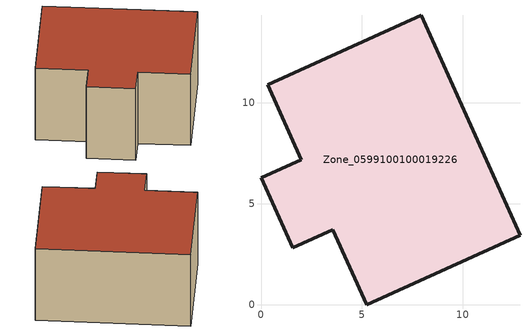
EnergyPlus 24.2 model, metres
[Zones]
Zone_0599100100019226
 floor ground (C_G): 7.93,14.33 12.84,3.43 5.24,0 3.57,3.71 1.56,2.81 0,6.29 2,7.19 0.34,10.9 z0
 wall outside (C_F): 1.56,2.81 3.57,3.71 5.24,0 12.84,3.43 7.93,14.33 0.34,10.9 2,7.19 0,6.29 1.56,2.81 z0:6.66
 roof outside (C_R): 2,7.19 0,6.29 1.56,2.81 3.57,3.71 5.24,0 12.84,3.43 7.93,14.33 0.34,10.9 z6.66
[BUILDING]
Pand.0599100100019226: North Axis=0; Terrain=City; Loads Convergence Tolerance Value=0.04; Temperature Convergence Tolerance Value=0.4; Solar Distribution=FullExterior; Maximum Number of Warmup Days=25; Minimum Number of Warmup Days=1
[Site:Location]
Rotterdam.The.Hague.AP_ZH_NLD Design_Conditions: Latitude=51.96; Longitude=4.45; Time Zone=1; Elevation=-4.5
[SITE:GROUNDTEMPERATURE:BUILDINGSURFACE]
18, 18, 18, 18, 18, 18, 18, 18, 18, 18, 18, 18
[MATERIAL] Thermal Absorptance=0.9; Solar Absorptance=0.7; Visible Absorptance=0.7
Name | Roughness | Thickness | Conductivity | Density | Specific Heat
G.D.2015-2018 | MediumSmooth | 0.15 | 0.0428571 | 540 | 1210
F.D.2015-2018 | Rough | 0.3 | 0.0666667 | 1920 | 840
R.D.2015-2018 | MediumRough | 0.2 | 0.0333333 | 1500 | 1000
[CONSTRUCTION]
C_G: G.D.2015-2018
C_F: F.D.2015-2018
C_R: R.D.2015-2018
[ZONE]
Zone_0599100100019226: Type=1; Multiplier=1; Ceiling Height=Autocalculate; Volume=Autocalculate; Floor Area=autocalculate; Part of Total Floor Area=Yes
[ZONEINFILTRATION:DESIGNFLOWRATE]
Infil_Zone_0599100100019226: Zone or ZoneList or Space or SpaceList=Zone_0599100100019226; Schedule=AlwaysOn; Design Flow Rate Calculation Method=Flow/Area; Flow Rate per Floor Area=0.0021; Constant Term Coefficient=1; Temperature Term Coefficient=0; Velocity Term Coefficient=0; Velocity Squared Term Coefficient=0
[HVACTEMPLATE:ZONE:IDEALLOADSAIRSYSTEM]
Zone_0599100100019226: Maximum Heating Supply Air Temperature=50; Minimum Cooling Supply Air Temperature=13; Maximum Heating Supply Air Humidity Ratio=0.0156; Minimum Cooling Supply Air Humidity Ratio=0.0077; Heating Limit=NoLimit; Cooling Limit=NoLimit; Dehumidification Control Type=ConstantSensibleHeatRatio; Cooling Sensible Heat Ratio=0.7; Dehumidification Setpoint=60; Humidification Control Type=None; Humidification Setpoint=30; Outdoor Air Method=None; Outdoor Air Flow Rate per Person=0.00944; Outdoor Air Flow Rate per Zone Floor Area=0; Outdoor Air Flow Rate per Zone=0; Demand Controlled Ventilation Type=None; Outdoor Air Economizer Type=NoEconomizer; Heat Recovery Type=None; Sensible Heat Recovery Effectiveness=0.7; Latent Heat Recovery Effectiveness=0.65
[ZONECONTROL:THERMOSTAT]
ThermostatControl_Zone_0599100100019226: Zone or ZoneList=Zone_0599100100019226; Control Type Schedule=DualSetpointControlType; Control 1=Thermostat_Zone_0599100100019226; Temperature Difference Between Cutout And Setpoint=0
[THERMOSTATSETPOINT:DUALSETPOINT]
Thermostat_Zone_0599100100019226: Heating Setpoint Temperature Schedule=HeatingSetpoint_Zone_0599100100019226; Cooling Setpoint Temperature Schedule=CoolingSetpoint_Zone_0599100100019226
[SCHEDULE:COMPACT]
HeatingSetpoint_Zone_0599100100019226: Through: 12/31, For: AllDays, Until: 24:00, 21
CoolingSetpoint_Zone_0599100100019226: Through: 12/31, For: AllDays, Until: 24:00, 24
DualSetpointControlType: Through: 12/31, For: AllDays, Until: 24:00, 4
AlwaysOn: Through: 12/31, For: AllDays, Until: 24:00, 1
